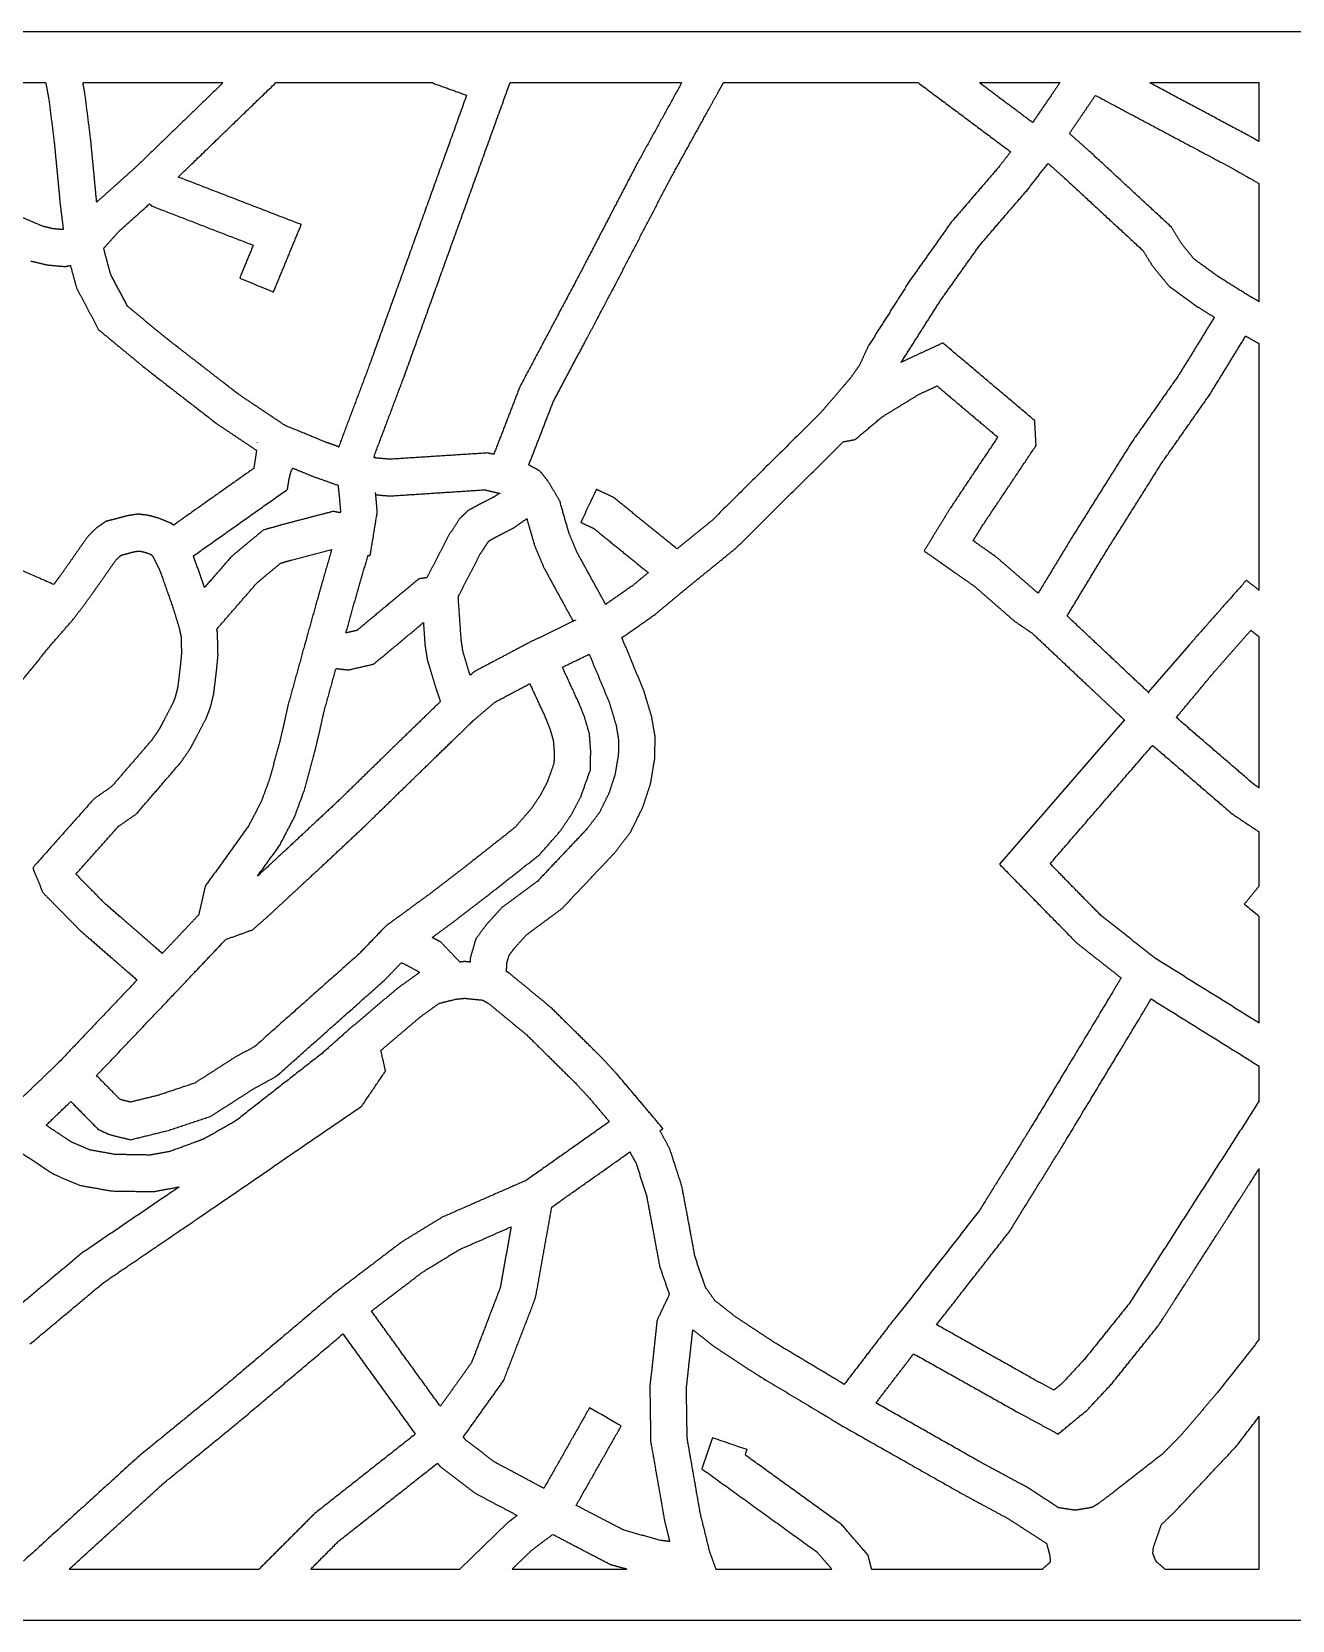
# Model space of a CAD drawing. Header units: millimetres. Extents: x 695 to 1227, y -950 to -733.
# Drawn here: x 789.1 to 961.4, y -949.8 to -732.6 of the extents above; entities that cross this region are included whole.
import ezdxf

# ---------------------------------------------------------------- set-up
doc = ezdxf.new("R2010")
doc.units = ezdxf.units.MM
doc.layers.add('Laser$Cut', color=1, linetype='Continuous', true_color=0xff0000)
doc.layers.add('Laser$Outline', color=3, linetype='Continuous', true_color=0x00ff00)

msp = doc.modelspace()

# ---------------------------------------------------------------- linework, layer by layer
at = {"layer": 'Laser$Cut'}
for points in [[(791.06, -739.64), (770.11, -739.64)], [(815.28, -739.64), (796.14, -739.64)], [(843.9, -739.64), (822.47, -739.64)], [(877.96, -739.64), (854.52, -739.64)], [(910.35, -739.64), (883.68, -739.64)], [(929.65, -739.64), (918.7, -739.64)], [(956.94, -747.67), (956.94, -739.64), (941.98, -739.64)], [(956.94, -769.56), (956.94, -753.42)], [(956.94, -809.03), (956.94, -775.31)], [(956.94, -836.05), (956.94, -815.39)], [(956.94, -849.42), (956.94, -842.06)], [(956.94, -868.21), (956.94, -853.6)], [(956.94, -878.82), (956.94, -874.09)], [(956.94, -911.43), (956.94, -888.08)], [(944.01, -942.84), (956.94, -942.84), (956.94, -921.96)], [(794.25, -942.84), (820.23, -942.84)], [(827.29, -942.84), (847.66, -942.84)], [(854.82, -942.84), (870.5, -942.84)], [(882.67, -942.84), (898.49, -942.84)], [(903.95, -942.84), (927.31, -942.84)]]:
    msp.add_lwpolyline(points, dxfattribs=at)
at = {"layer": 'Laser$Cut', "lineweight": -3}
for points in [[(947.24, -816.61), (941.76, -822.95)], [(938.49, -826.74), (921.42, -846.47)], [(854.15, -936.54), (847.66, -942.84)]]:
    msp.add_lwpolyline(points, dxfattribs=at)
for points, degree in [([(791.06, -739.64), (791.25, -740.69), (791.45, -741.74)], 2), ([(796.39, -740.96), (796.26, -740.3), (796.14, -739.64)], 2), ([(815.28, -739.64), (809.44, -745.29), (803.6, -750.94)], 2), ([(809.16, -752.51), (815.81, -746.08), (822.47, -739.64)], 2), ([(843.9, -739.64), (846.24, -740.48), (848.58, -741.32)], 2), ([(854.13, -740.68), (854.32, -740.16), (854.52, -739.64)], 2), ([(877.96, -739.64), (874.91, -745.18), (871.86, -750.72)], 2), ([(910.35, -739.64), (916.65, -744.35), (922.96, -749.06)], 2), ([(925.95, -745.06), (922.33, -742.35), (918.7, -739.64)], 2), ([(929.65, -739.64), (929.02, -740.57), (928.39, -741.5)], 2), ([(955.73, -746.98), (948.86, -743.31), (941.98, -739.64)], 2), ([(791.45, -741.74), (791.84, -744.79), (792.22, -747.85)], 2), ([(797.19, -747.3), (796.79, -744.13), (796.39, -740.96)], 2), ([(848.58, -741.32), (841.93, -759.81), (835.27, -778.29)], 2), ([(839.96, -780.01), (847.04, -760.35), (854.13, -740.68)], 2), ([(928.39, -741.5), (927.17, -743.28), (925.95, -745.06)], 2), ([(930.98, -746.56), (932.76, -743.95), (934.54, -741.34)], 2), ([(934.54, -741.34), (943.93, -746.35), (953.32, -751.35)], 2), ([(933.69, -748.96), (932.34, -747.76), (930.98, -746.56)], 2), ([(956.94, -747.67), (956.33, -747.32), (955.73, -746.98)], 2), ([(792.22, -747.85), (792.62, -751.99), (793.01, -756.12)], 2), ([(797.98, -755.58), (797.59, -751.44), (797.19, -747.3)], 2), ([(922.96, -749.05), (922.16, -750.07), (921.37, -751.09)], 2), ([(944.95, -759.38), (939.32, -754.17), (933.69, -748.96)], 2), ([(803.6, -750.94), (800.81, -753.44), (798.02, -755.94)], 2), ([(921.37, -751.09), (918.1, -754.9), (914.82, -758.7)], 2), ([(925.24, -754.26), (926.65, -752.45), (928.06, -750.64)], 2), ([(928.06, -750.64), (929.19, -751.65), (930.33, -752.66)], 2), ([(928.07, -750.65), (928.07, -750.65), (928.07, -750.65)], 2), ([(953.32, -751.35), (955.13, -752.39), (956.94, -753.42)], 2), ([(825.99, -759.01), (817.57, -755.76), (809.16, -752.51)], 2), ([(926.96, -752.05), (926.96, -752.05), (926.96, -752.05)], 2), ([(930.33, -752.66), (935.69, -757.62), (941.05, -762.58)], 2), ([(798.02, -755.94), (798, -755.76), (797.98, -755.58)], 2), ([(918.76, -761.79), (922, -758.02), (925.24, -754.26)], 2), ([(790.61, -759.23), (787.74, -758), (784.87, -756.76)], 2), ([(793.01, -756.12), (793.23, -757.9), (793.45, -759.68)], 2), ([(801.07, -759.92), (803.15, -758.05), (805.24, -756.18)], 2), ([(805.24, -756.18), (805.39, -756.32), (805.54, -756.47)], 2), ([(805.54, -756.47), (812.48, -759.15), (819.41, -761.83)], 2), ([(792.03, -759.58), (791.32, -759.41), (790.61, -759.23)], 2), ([(793.37, -759.7), (792.7, -759.64), (792.03, -759.58)], 2), ([(793.45, -759.68), (793.41, -759.69), (793.37, -759.7)], 2), ([(798.97, -762.26), (800.02, -761.09), (801.07, -759.92)], 2), ([(822.18, -768.23), (824.08, -763.62), (825.99, -759.01)], 2), ([(914.82, -758.7), (912, -762.68), (909.18, -766.65)], 2), ([(946.42, -761.77), (945.68, -760.57), (944.95, -759.38)], 2), ([(798.97, -762.26), (798.97, -762.26), (798.97, -762.26)], 2), ([(799.94, -765.83), (799.45, -764.05), (798.97, -762.26)], 2), ([(819.41, -761.83), (818.49, -764.08), (817.56, -766.32)], 2), ([(913.33, -769.43), (916.04, -765.61), (918.76, -761.79)], 2), ([(948.02, -763.72), (947.22, -762.74), (946.42, -761.77)], 2), ([(789.02, -763.99), (790.11, -764.25), (791.2, -764.52)], 2), ([(791.2, -764.52), (792.47, -764.64), (793.73, -764.75)], 2), ([(941.05, -762.58), (941.69, -763.63), (942.34, -764.67)], 2), ([(951.34, -766.14), (949.68, -764.93), (948.02, -763.72)], 2), ([(793.73, -764.75), (794.07, -764.67), (794.42, -764.59)], 2), ([(794.42, -764.59), (794.84, -766.13), (795.26, -767.68)], 2), ([(802.23, -770.17), (801.08, -768), (799.94, -765.83)], 2), ([(817.56, -766.32), (819.1, -766.96), (820.64, -767.59), (822.18, -768.23)], 3), ([(909.18, -766.65), (906.32, -771.15), (903.47, -775.66)], 2), ([(942.34, -764.67), (943.45, -766.03), (944.56, -767.38)], 2), ([(955.5, -768.74), (953.42, -767.44), (951.34, -766.14)], 2), ([(795.26, -767.68), (796.77, -770.53), (798.28, -773.38)], 2), ([(944.56, -767.38), (946.55, -768.83), (948.54, -770.28)], 2), ([(956.94, -769.56), (956.22, -769.15), (955.5, -768.74)], 2), ([(807.56, -774.58), (804.89, -772.38), (802.23, -770.17)], 2), ([(907.99, -777.85), (910.66, -773.64), (913.33, -769.43)], 2), ([(948.54, -770.28), (949.66, -770.98), (950.79, -771.68)], 2), ([(950.79, -771.69), (948.35, -775.65), (945.91, -779.62)], 2), ([(950.79, -771.68), (950.79, -771.69), (950.79, -771.69)], 2), ([(798.28, -773.38), (801.36, -775.93), (804.43, -778.48)], 2), ([(817.41, -782.22), (812.49, -778.4), (807.56, -774.58)], 2), ([(913.68, -775.2), (910.89, -776.49), (908.09, -777.79)], 2), ([(926.24, -785.81), (919.96, -780.51), (913.68, -775.2)], 2), ([(950.09, -782.37), (952.59, -778.31), (955.08, -774.25)], 2), ([(955.08, -774.25), (956.01, -774.78), (956.94, -775.31)], 2), ([(903.47, -775.66), (902.88, -776.94), (902.29, -778.23)], 2), ([(804.43, -778.48), (809.46, -782.38), (814.49, -786.28)], 2), ([(835.27, -778.29), (833.18, -783.84), (831.1, -789.38)], 2), ([(902.29, -778.23), (901.68, -779.1), (901.07, -779.97)], 2), ([(908.09, -777.79), (908.04, -777.82), (907.99, -777.85)], 2), ([(945.91, -779.62), (942.71, -784.19), (939.5, -788.76)], 2), ([(835.99, -790.57), (837.97, -785.29), (839.96, -780.01)], 2), ([(855.86, -781.18), (854.08, -785.8), (852.29, -790.43)], 2), ([(901.07, -779.97), (899.04, -782.34), (897.01, -784.71)], 2), ([(910.45, -782.2), (911.67, -781.64), (912.89, -781.07)], 2), ([(912.89, -781.07), (917.03, -784.57), (921.18, -788.07)], 2), ([(823.77, -786.48), (820.59, -784.35), (817.41, -782.22)], 2), ([(857.09, -791.87), (858.75, -787.56), (860.42, -783.25)], 2), ([(905.32, -785.34), (907.88, -783.77), (910.45, -782.2)], 2), ([(943.66, -791.53), (946.88, -786.95), (950.09, -782.37)], 2), ([(837.65, -784.99), (837.65, -784.99), (837.65, -784.99), (837.65, -784.99)], 3), ([(897.01, -784.71), (889.55, -792.11), (882.08, -799.51)], 2), ([(901.68, -788.4), (903.5, -786.87), (905.32, -785.34)], 2), ([(926.43, -789.21), (926.34, -787.51), (926.24, -785.81)], 2), ([(814.49, -786.28), (817.09, -788.02), (819.69, -789.76)], 2), ([(829.3, -788.75), (826.53, -787.61), (823.76, -786.48)], 2), ([(900.07, -788.71), (900.87, -788.56), (901.68, -788.4)], 2), ([(921.18, -788.07), (917.96, -792.88), (914.75, -797.7)], 2), ([(819.87, -789.88), (819.68, -791.11), (819.49, -792.35)], 2), ([(819.69, -789.76), (819.69, -789.76), (819.69, -789.76), (819.69, -789.76)], 3), ([(819.69, -789.76), (819.78, -789.82), (819.87, -789.88)], 2), ([(819.87, -789.88), (819.87, -789.88), (819.87, -789.88)], 2), ([(819.98, -788.78), (819.98, -788.77), (819.99, -788.76), (819.99, -788.76)], 3), ([(819.98, -788.8), (819.98, -788.8), (819.98, -788.79), (819.98, -788.78)], 3), ([(831.09, -789.39), (830.2, -789.07), (829.3, -788.75)], 2), ([(831.1, -789.38), (831.08, -789.43), (831.06, -789.47)], 2), ([(831.09, -789.39), (831.09, -789.39), (831.09, -789.39)], 2), ([(835.96, -790.9), (835.98, -790.73), (835.99, -790.57)], 2), ([(851.46, -790.24), (844.78, -790.67), (838.1, -791.1)], 2), ([(852.29, -790.43), (851.87, -790.34), (851.46, -790.24)], 2), ([(852.29, -790.43), (852.29, -790.43), (852.29, -790.43)], 2), ([(885.42, -803.23), (892.74, -795.97), (900.07, -788.71)], 2), ([(918.96, -800.39), (922.7, -794.8), (926.43, -789.21)], 2), ([(939.5, -788.76), (935.44, -795.22), (931.39, -801.68)], 2), ([(819.49, -792.35), (814.18, -796.1), (808.87, -799.86)], 2), ([(824.8, -792.3), (826.16, -792.86), (827.52, -793.42)], 2), ([(836.04, -790.92), (836, -790.91), (835.96, -790.9)], 2), ([(838.1, -791.1), (837.07, -791.01), (836.04, -790.92)], 2), ([(836.11, -790.85), (836.11, -790.85), (836.1, -790.88), (836.09, -790.92)], 3), ([(857.09, -791.87), (857.09, -791.87), (857.09, -791.87)], 2), ([(858.6, -792.71), (857.84, -792.29), (857.09, -791.87)], 2), ([(859.74, -794.13), (859.17, -793.42), (858.6, -792.71)], 2), ([(935.64, -804.3), (939.65, -797.91), (943.66, -791.53)], 2), ([(824.1, -795.21), (824.23, -794.39), (824.35, -793.57)], 2), ([(827.52, -793.42), (829.25, -794.03), (830.99, -794.65)], 2), ([(830.99, -794.65), (830.99, -794.65), (831, -794.65)], 2), ([(831, -794.65), (831, -794.65), (831, -794.65)], 2), ([(831, -794.65), (831.08, -795.4), (831.17, -796.15)], 2), ([(861.32, -796.8), (860.53, -795.46), (859.74, -794.13)], 2), ([(811.24, -804.31), (817.67, -799.76), (824.1, -795.21)], 2), ([(831.17, -796.15), (831.25, -797.14), (831.34, -798.14)], 2), ([(836.17, -795.94), (836.15, -795.79), (836.14, -795.65)], 2), ([(836.16, -795.95), (836.17, -795.95), (836.17, -795.95)], 2), ([(836.37, -798.33), (836.27, -797.13), (836.17, -795.94)], 2), ([(836.17, -795.95), (837.1, -796.03), (838.04, -796.12)], 2), ([(838.04, -796.12), (844.54, -795.7), (851.04, -795.27)], 2), ([(852.45, -796.18), (851.41, -796.72), (850.36, -797.26)], 2), ([(851.04, -795.27), (852.09, -795.52), (853.15, -795.77)], 2), ([(853.06, -795.75), (852.76, -795.96), (852.45, -796.18)], 2), ([(862.58, -801.21), (861.95, -799.01), (861.32, -796.8)], 2), ([(866.32, -795.21), (865.61, -796.72), (864.9, -798.22), (864.2, -799.73)], 3), ([(868.66, -796.31), (867.49, -795.76), (866.32, -795.21)], 2), ([(877.34, -803.36), (873, -799.83), (868.66, -796.31)], 2), ([(802.89, -798.72), (802.49, -798.78), (802.09, -798.85)], 2), ([(803.68, -798.6), (803.28, -798.66), (802.89, -798.72)], 2), ([(805.05, -798.77), (804.36, -798.68), (803.68, -798.6)], 2), ([(806.51, -799.16), (805.78, -798.96), (805.05, -798.77)], 2), ([(808.29, -799.9), (807.4, -799.53), (806.51, -799.16)], 2), ([(830.34, -798.23), (826.82, -799.15), (823.29, -800.07)], 2), ([(831.3, -798.41), (830.82, -798.32), (830.34, -798.23)], 2), ([(831.34, -798.14), (831.32, -798.28), (831.3, -798.41)], 2), ([(835.52, -803.55), (835.95, -800.94), (836.37, -798.33)], 2), ([(847.62, -799.24), (846.87, -800.39), (846.12, -801.53)], 2), ([(848.79, -798.1), (848.21, -798.67), (847.62, -799.24)], 2), ([(850.36, -797.26), (849.58, -797.68), (848.79, -798.1)], 2), ([(855.05, -800.46), (855.93, -799.84), (856.81, -799.22)], 2), ([(856.81, -799.22), (856.81, -799.22), (856.81, -799.22)], 2), ([(856.81, -799.22), (857.33, -801.04), (857.86, -802.87)], 2), ([(914.75, -797.7), (912.93, -800.66), (911.12, -803.63)], 2), ([(792.14, -808.22), (784.39, -804.83), (776.63, -801.43)], 2), ([(797.94, -800.52), (797.37, -801.09), (796.8, -801.66)], 2), ([(799.28, -799.59), (798.61, -800.06), (797.94, -800.52)], 2), ([(808.51, -800.12), (808.4, -800.01), (808.29, -799.9)], 2), ([(808.87, -799.86), (808.69, -799.99), (808.51, -800.12)], 2), ([(823.29, -800.07), (822.04, -800.43), (820.79, -800.79)], 2), ([(852.69, -801.68), (853.87, -801.07), (855.05, -800.46)], 2), ([(863.65, -803.77), (863.12, -802.49), (862.58, -801.21)], 2), ([(864.2, -799.73), (865.09, -800.15), (865.99, -800.57)], 2), ([(865.99, -800.57), (869.7, -803.59), (873.41, -806.6)], 2), ([(882.08, -799.51), (879.71, -801.43), (877.34, -803.36)], 2), ([(918.29, -801.49), (918.62, -800.94), (918.96, -800.39)], 2), ([(796.8, -801.66), (794.9, -804.36), (793, -807.07)], 2), ([(824.61, -804.89), (827.38, -804.17), (830.14, -803.45)], 2), ([(835.4, -804.28), (835.46, -803.91), (835.52, -803.55)], 2), ([(846.12, -801.53), (844.64, -804.41), (843.15, -807.29)], 2), ([(850.45, -804.05), (850.98, -803.24), (851.51, -802.43)], 2), ([(851.51, -802.43), (851.64, -802.3), (851.78, -802.17)], 2), ([(851.78, -802.17), (852.23, -801.92), (852.69, -801.68)], 2), ([(857.86, -802.87), (858.5, -804.41), (859.15, -805.94)], 2), ([(878.93, -808.5), (882.18, -805.87), (885.42, -803.23)], 2), ([(911.12, -803.63), (914.56, -806.05), (918, -808.47)], 2), ([(917.83, -802.24), (918.04, -801.88), (918.26, -801.53)], 2), ([(921.08, -804.54), (919.46, -803.39), (917.83, -802.24)], 2), ([(917.95, -802.26), (917.95, -802.26), (917.95, -802.26), (917.95, -802.26)], 3), ([(918.26, -801.53), (918.27, -801.51), (918.29, -801.49)], 2), ([(931.39, -801.68), (929.05, -805.54), (926.72, -809.39)], 2), ([(797.05, -810), (798.84, -807.45), (800.63, -804.9)], 2), ([(800.63, -804.9), (800.89, -804.64), (801.15, -804.38)], 2), ([(801.4, -804.2), (801.67, -804.13), (801.93, -804.07)], 2), ([(801.93, -804.07), (802.53, -803.9), (803.13, -803.74)], 2), ([(803.13, -803.74), (803.45, -803.69), (803.76, -803.64)], 2), ([(803.76, -803.64), (803.93, -803.66), (804.1, -803.69)], 2), ([(804.1, -803.69), (804.5, -803.79), (804.9, -803.9)], 2), ([(804.9, -803.9), (805.19, -804.02), (805.48, -804.14)], 2), ([(805.48, -804.14), (805.52, -804.18), (805.56, -804.22)], 2), ([(805.56, -804.22), (805.71, -804.46), (805.85, -804.7)], 2), ([(805.85, -804.7), (806.25, -805.5), (806.64, -806.29)], 2), ([(805.85, -804.7), (805.85, -804.7), (805.85, -804.7)], 2), ([(811.25, -804.34), (811.24, -804.32), (811.23, -804.3)], 2), ([(812.76, -808.63), (812.01, -806.49), (811.25, -804.34)], 2), ([(816.44, -804.4), (814.6, -806.51), (812.76, -808.63)], 2), ([(823.17, -805.3), (823.89, -805.09), (824.61, -804.89)], 2), ([(835.12, -804.22), (835.12, -804.23), (835.12, -804.23)], 2), ([(835.12, -804.23), (835.26, -804.25), (835.4, -804.28)], 2), ([(847.6, -809.56), (849.02, -806.81), (850.45, -804.05)], 2), ([(867.59, -810.94), (865.62, -807.36), (863.65, -803.77)], 2), ([(926.52, -809.26), (923.8, -806.9), (921.08, -804.54)], 2), ([(930.67, -812.52), (933.15, -808.41), (935.64, -804.3)], 2), ([(793, -807.07), (792.57, -807.65), (792.14, -808.22)], 2), ([(806.64, -806.29), (807.57, -808.92), (808.49, -811.55)], 2), ([(814.43, -814.32), (817.19, -811.15), (819.95, -807.98)], 2), ([(842.08, -807.44), (837.83, -810.97), (833.58, -814.51)], 2), ([(843.15, -807.29), (842.62, -807.37), (842.08, -807.44)], 2), ([(859.15, -805.94), (861.15, -809.6), (863.15, -813.26)], 2), ([(873.41, -806.6), (872.36, -807.47), (871.31, -808.35)], 2), ([(955.17, -807.64), (951.2, -812.13), (947.24, -816.61)], 2), ([(956.94, -809.03), (956.05, -808.34), (955.17, -807.64)], 2), ([(794.9, -812.88), (795.97, -811.44), (797.05, -810)], 2), ([(812.76, -808.63), (812.76, -808.63), (812.76, -808.63)], 2), ([(847.44, -809.97), (847.45, -809.96), (847.45, -809.96)], 2), ([(847.44, -809.96), (847.44, -809.96), (847.44, -809.96)], 2), ([(847.86, -815.94), (847.65, -812.95), (847.44, -809.96)], 2), ([(847.45, -809.96), (847.52, -809.76), (847.6, -809.56)], 2), ([(871.31, -808.35), (869.45, -809.65), (867.59, -810.95)], 2), ([(874.34, -812.32), (876.64, -810.41), (878.93, -808.5)], 2), ([(918, -808.47), (920.73, -810.85), (923.46, -813.22)], 2), ([(926.71, -809.39), (926.62, -809.33), (926.52, -809.26)], 2), ([(926.72, -809.39), (926.72, -809.39), (926.71, -809.39)], 2), ([(808.49, -811.55), (808.9, -812.89), (809.31, -814.23)], 2), ([(867.59, -810.95), (867.59, -810.95), (867.59, -810.94)], 2), ([(869.81, -815.49), (872.08, -813.91), (874.34, -812.32)], 2), ([(792.12, -816.06), (793.51, -814.47), (794.9, -812.88)], 2), ([(809.31, -814.23), (809.42, -814.79), (809.54, -815.34)], 2), ([(814.52, -814.75), (814.47, -814.53), (814.43, -814.32)], 2), ([(835.86, -819.11), (839.27, -816.28), (842.68, -813.44)], 2), ([(842.68, -813.44), (842.68, -813.5), (842.68, -813.55)], 2), ([(842.68, -813.55), (842.79, -815.03), (842.89, -816.5)], 2), ([(863.16, -813.26), (860.2, -814.69), (857.24, -816.12)], 2), ([(863.15, -813.26), (863.16, -813.26), (863.16, -813.26)], 2), ([(863.48, -813.11), (863.32, -813.18), (863.16, -813.26)], 2), ([(923.46, -813.22), (924.68, -814.06), (925.91, -814.9)], 2), ([(930.32, -813.09), (930.32, -813.09), (930.32, -813.09)], 2), ([(930.32, -813.09), (930.32, -813.09), (930.32, -813.09), (930.32, -813.09)], 3), ([(941.87, -823.06), (936.27, -817.79), (930.66, -812.51)], 2), ([(951.04, -819.87), (953.41, -817.18), (955.79, -814.49)], 2), ([(955.79, -814.49), (956.36, -814.94), (956.94, -815.39)], 2), ([(783.43, -826.7), (787.78, -821.38), (792.12, -816.06)], 2), ([(809.54, -815.34), (809.56, -815.92), (809.58, -816.5)], 2), ([(809.58, -816.5), (809.59, -817.11), (809.6, -817.72)], 2), ([(814.57, -816.36), (814.54, -815.55), (814.52, -814.75)], 2), ([(814.6, -817.91), (814.59, -817.13), (814.57, -816.36)], 2), ([(832.09, -814.83), (832.09, -814.83), (832.09, -814.83)], 2), ([(832.13, -814.84), (832.11, -814.84), (832.09, -814.83)], 2), ([(833.58, -814.51), (832.86, -814.67), (832.13, -814.84)], 2), ([(842.89, -816.5), (843.04, -817.49), (843.2, -818.48)], 2), ([(848.08, -817.37), (847.97, -816.66), (847.86, -815.94)], 2), ([(857.24, -816.12), (853.45, -818.12), (849.66, -820.13)], 2), ([(872.81, -822.74), (871.31, -819.11), (869.81, -815.49)], 2), ([(925.91, -814.9), (929.96, -818.71), (934, -822.52)], 2), ([(809.6, -817.72), (809.52, -818.54), (809.44, -819.37)], 2), ([(814.41, -819.91), (814.51, -818.91), (814.6, -817.91)], 2), ([(843.2, -818.48), (843.36, -819.04), (843.53, -819.59)], 2), ([(849.06, -820.64), (848.57, -819), (848.08, -817.37)], 2), ([(861.67, -819.53), (863.51, -818.64), (865.34, -817.76)], 2), ([(865.34, -817.75), (866.72, -821.08), (868.1, -824.41)], 2), ([(809.44, -819.37), (809.27, -820.81), (809.09, -822.26)], 2), ([(814.14, -822.16), (814.28, -821.03), (814.41, -819.91)], 2), ([(829.05, -825.77), (829.89, -822.74), (830.73, -819.72)], 2), ([(830.73, -819.72), (830.73, -819.71), (830.73, -819.71)], 2), ([(830.73, -819.71), (830.73, -819.71), (830.73, -819.71)], 2), ([(830.73, -819.71), (831.58, -819.81), (832.42, -819.9)], 2), ([(832.42, -819.9), (834.14, -819.51), (835.86, -819.11)], 2), ([(843.53, -819.59), (843.96, -821.03), (844.4, -822.47)], 2), ([(849.66, -820.13), (849.36, -820.38), (849.06, -820.64)], 2), ([(849.06, -820.64), (849.06, -820.64), (849.06, -820.64)], 2), ([(863.93, -824.42), (862.8, -821.97), (861.67, -819.53)], 2), ([(945.59, -826.41), (948.31, -823.14), (951.04, -819.87)], 2), ([(809.09, -822.26), (808.94, -822.88), (808.79, -823.49)], 2), ([(813.58, -824.98), (813.8, -824.06), (814.02, -823.15)], 2), ([(814.02, -823.15), (814.08, -822.65), (814.14, -822.16)], 2), ([(844.4, -822.47), (844.7, -823.35), (845, -824.22)], 2), ([(852.48, -824.29), (854.84, -823.04), (857.21, -821.79)], 2), ([(857.21, -821.78), (858.27, -824.09), (859.34, -826.4)], 2), ([(873.89, -826.34), (873.35, -824.54), (872.81, -822.74)], 2), ([(933.96, -822.11), (933.96, -822.11), (933.96, -822.11), (933.96, -822.11)], 3), ([(933.96, -822.11), (933.96, -822.11), (933.96, -822.11), (933.96, -822.11)], 3), ([(934, -822.52), (936.25, -824.63), (938.49, -826.74)], 2), ([(934.03, -822.71), (934.03, -822.71), (934.03, -822.71), (934.03, -822.71)], 3), ([(941.87, -823.06), (941.87, -823.06), (941.87, -823.06)], 2), ([(808.43, -824.44), (807.85, -825.56), (807.27, -826.67)], 2), ([(808.79, -823.49), (808.61, -823.97), (808.43, -824.44)], 2), ([(813.29, -825.74), (813.43, -825.36), (813.58, -824.98)], 2), ([(824.2, -824.57), (823.91, -825.9), (823.62, -827.23)], 2), ([(845, -824.22), (845, -824.23), (845, -824.23)], 2), ([(849.56, -826.77), (851.02, -825.53), (852.48, -824.29)], 2), ([(864.7, -826.34), (864.32, -825.38), (863.93, -824.42)], 2), ([(868.1, -824.41), (868.56, -825.95), (869.02, -827.48)], 2), ([(807.27, -826.67), (806.88, -827.41), (806.48, -828.14)], 2), ([(811.69, -829.01), (812.34, -827.75), (813, -826.49)], 2), ([(813, -826.49), (813.14, -826.12), (813.29, -825.74)], 2), ([(823.62, -827.23), (823.33, -828.45), (823.04, -829.68)], 2), ([(828.49, -828.34), (828.77, -827.05), (829.05, -825.77)], 2), ([(859.34, -826.4), (859.66, -827.19), (859.97, -827.98)], 2), ([(865.36, -828.59), (865.03, -827.46), (864.7, -826.34)], 2), ([(869.02, -827.48), (869.18, -828.45), (869.34, -829.41)], 2), ([(874.35, -829.02), (874.12, -827.68), (873.89, -826.34)], 2), ([(956.24, -835.58), (950.91, -831), (945.59, -826.41)], 2), ([(805.5, -829.54), (802.78, -832.7), (800.06, -835.85)], 2), ([(805.99, -828.84), (805.75, -829.19), (805.5, -829.54)], 2), ([(806.48, -828.14), (806.24, -828.49), (805.99, -828.84)], 2), ([(810.75, -830.76), (811.22, -829.88), (811.69, -829.01)], 2), ([(823.04, -829.68), (822.34, -832.25), (821.64, -834.82)], 2), ([(827.88, -830.91), (828.18, -829.62), (828.49, -828.34)], 2), ([(859.97, -827.98), (860.2, -828.74), (860.42, -829.51)], 2), ([(860.42, -829.51), (860.49, -830.3), (860.55, -831.09)], 2), ([(865.55, -830.95), (865.46, -829.77), (865.36, -828.59)], 2), ([(869.34, -829.41), (869.33, -830.47), (869.32, -831.53)], 2), ([(874.31, -831.98), (874.33, -830.5), (874.35, -829.02)], 2), ([(809.46, -832.61), (810.1, -831.69), (810.75, -830.76)], 2), ([(826.41, -836.33), (827.14, -833.62), (827.88, -830.91)], 2), ([(860.55, -831.09), (860.54, -831.88), (860.52, -832.66)], 2), ([(865.5, -833.58), (865.53, -832.26), (865.55, -830.95)], 2), ([(869.32, -831.53), (869.09, -832.88), (868.87, -834.22)], 2), ([(928.35, -846.4), (935.35, -838.31), (942.35, -830.22)], 2), ([(942.35, -830.22), (947.78, -834.89), (953.21, -839.57)], 2), ([(803.43, -839.6), (806.45, -836.1), (809.46, -832.61)], 2), ([(860.52, -832.66), (860.06, -833.97), (859.59, -835.27)], 2), ([(864.18, -837.29), (864.84, -835.43), (865.5, -833.58)], 2), ([(873.74, -835.42), (874.02, -833.7), (874.31, -831.98)], 2), ([(800.06, -835.85), (798.86, -836.69), (797.66, -837.52)], 2), ([(821.64, -834.82), (821.08, -836.36), (820.51, -837.9)], 2), ([(859.59, -835.27), (859.13, -836.15), (858.66, -837.03)], 2), ([(868.87, -834.22), (868.45, -835.49), (868.04, -836.76)], 2), ([(872.68, -838.64), (873.21, -837.03), (873.74, -835.42)], 2), ([(956.94, -836.05), (956.59, -835.82), (956.24, -835.58)], 2), ([(797.66, -837.52), (793.46, -842.24), (789.27, -846.96)], 2), ([(820.51, -837.9), (819.63, -839.6), (818.74, -841.3)], 2), ([(825.1, -839.92), (825.75, -838.12), (826.41, -836.33)], 2), ([(858.66, -837.03), (858.04, -837.96), (857.41, -838.9)], 2), ([(862.96, -839.59), (863.57, -838.44), (864.18, -837.29)], 2), ([(868.04, -836.76), (867.39, -838.08), (866.74, -839.41)], 2), ([(801, -841.29), (802.21, -840.44), (803.43, -839.6)], 2), ([(823.01, -843.93), (824.05, -841.93), (825.1, -839.92)], 2), ([(857.41, -838.9), (856.27, -840.2), (855.12, -841.51)], 2), ([(861.38, -841.95), (862.17, -840.77), (862.96, -839.59)], 2), ([(866.74, -839.41), (865.88, -840.53), (865.03, -841.65)], 2), ([(871.01, -842.05), (871.85, -840.34), (872.68, -838.64)], 2), ([(953.21, -839.57), (955.07, -840.82), (956.94, -842.06)], 2), ([(795.18, -847.83), (798.09, -844.56), (801, -841.29)], 2), ([(818.74, -841.3), (815.8, -845.38), (812.85, -849.47)], 2), ([(855.12, -841.51), (851.7, -844.21), (848.28, -846.9)], 2), ([(865.03, -841.65), (861.66, -845.21), (858.3, -848.77)], 2), ([(858.57, -845.15), (859.98, -843.55), (861.38, -841.95)], 2), ([(868.84, -844.89), (869.93, -843.47), (871.01, -842.05)], 2), ([(820, -848.09), (821.51, -846.01), (823.01, -843.93)], 2), ([(867.23, -846.6), (868.04, -845.75), (868.84, -844.89)], 2), ([(789.27, -846.96), (789.96, -848.66), (790.66, -850.36)], 2), ([(848.28, -846.9), (845.93, -848.7), (843.59, -850.5)], 2), ([(851.35, -850.84), (854.96, -848), (858.57, -845.15)], 2), ([(861.63, -852.52), (864.43, -849.56), (867.23, -846.6)], 2), ([(921.42, -846.47), (926.68, -851.83), (931.93, -857.2)], 2), ([(935.28, -853.47), (931.81, -849.94), (928.35, -846.4)], 2), ([(799.15, -851.86), (797.17, -849.84), (795.18, -847.83)], 2), ([(858.3, -848.77), (855.84, -850.59), (853.38, -852.42)], 2), ([(790.66, -850.36), (793.2, -852.93), (795.73, -855.51)], 2), ([(812.85, -849.47), (812.41, -851.43), (811.96, -853.39)], 2), ([(843.59, -850.5), (840.57, -852.71), (837.55, -854.92)], 2), ([(846.59, -854.5), (848.97, -852.67), (851.35, -850.84)], 2), ([(956.94, -849.42), (955.92, -850.67), (954.89, -851.93)], 2), ([(806.98, -858.67), (803.07, -855.26), (799.15, -851.86)], 2), ([(811.96, -853.39), (809.47, -856.03), (806.98, -858.67)], 2), ([(819.34, -855.43), (820.49, -854.41), (821.65, -853.39)], 2), ([(853.38, -852.42), (852.3, -853.61), (851.23, -854.8)], 2), ([(856.75, -856.14), (859.19, -854.33), (861.63, -852.52)], 2), ([(942.74, -859.36), (939.01, -856.42), (935.28, -853.47)], 2), ([(954.89, -851.93), (955.57, -852.48), (956.26, -853.04), (956.94, -853.6)], 3), ([(795.73, -855.51), (799.63, -858.9), (803.53, -862.29)], 2), ([(815.66, -856.76), (817.5, -856.09), (819.34, -855.43)], 2), ([(837.55, -854.92), (835.73, -856.81), (833.91, -858.71)], 2), ([(843.88, -856.49), (845.23, -855.49), (846.59, -854.5)], 2), ([(851.23, -854.8), (850.54, -855.73), (849.85, -856.66)], 2), ([(845.05, -857.11), (844.46, -856.8), (843.87, -856.48)], 2), ([(847.66, -859.85), (846.35, -858.48), (845.05, -857.11)], 2), ([(849.85, -856.66), (849.46, -857.99), (849.07, -859.32)], 2), ([(855.1, -857.97), (855.93, -857.06), (856.75, -856.14)], 2), ([(931.93, -857.2), (934.99, -859.61), (938.04, -862.01)], 2), ([(833.91, -858.71), (826.77, -865.05), (819.64, -871.39)], 2), ([(837.38, -862.31), (838.53, -861.11), (839.69, -859.91)], 2), ([(839.69, -859.91), (840.84, -860.52), (841.98, -861.14)], 2), ([(848.3, -859.78), (847.98, -859.81), (847.66, -859.85)], 2), ([(849.06, -859.86), (848.68, -859.82), (848.3, -859.78)], 2), ([(849.07, -859.32), (849.07, -859.59), (849.06, -859.86)], 2), ([(854.05, -861.17), (854.06, -860.61), (854.06, -860.06)], 2), ([(854.06, -860.06), (854.23, -859.49), (854.39, -858.92)], 2), ([(854.39, -858.92), (854.75, -858.45), (855.1, -857.97)], 2), ([(956.94, -868.21), (949.84, -863.78), (942.74, -859.36)], 2), ([(842.12, -861.28), (840.67, -862.33), (839.22, -863.37)], 2), ([(841.98, -861.14), (842.05, -861.21), (842.11, -861.28)], 2), ([(842.11, -861.28), (842.12, -861.28), (842.12, -861.28)], 2), ([(854.43, -861.38), (854.24, -861.27), (854.05, -861.17)], 2), ([(860.15, -866.1), (857.29, -863.74), (854.43, -861.38)], 2), ([(938.04, -862.02), (937.45, -863.01), (936.86, -864.01)], 2), ([(938.04, -862.01), (938.04, -862.02), (938.04, -862.02)], 2), ([(803.54, -862.3), (798.13, -867.99), (792.72, -873.69)], 2), ([(803.53, -862.29), (803.54, -862.3), (803.54, -862.3)], 2), ([(822.52, -875.51), (829.95, -868.91), (837.38, -862.31)], 2), ([(839.22, -863.37), (835.83, -866.25), (832.44, -869.13)], 2), ([(936.86, -864.01), (931.27, -873.28), (925.68, -882.54)], 2), ([(842.3, -867.31), (843.56, -866.41), (844.82, -865.5)], 2), ([(844.82, -865.5), (845.97, -865.21), (847.12, -864.92)], 2), ([(847.12, -864.92), (847.71, -864.86), (848.29, -864.8)], 2), ([(848.29, -864.8), (849.53, -864.93), (850.77, -865.05)], 2), ([(850.77, -865.05), (851.18, -865.28), (851.59, -865.52)], 2), ([(851.59, -865.52), (854.19, -867.66), (856.8, -869.81)], 2), ([(867.15, -873.02), (863.65, -869.56), (860.15, -866.1)], 2), ([(929.94, -885.15), (935.55, -875.86), (941.16, -866.57)], 2), ([(941.16, -866.57), (941.65, -865.73), (942.15, -864.88)], 2), ([(942.15, -864.88), (949.55, -869.49), (956.94, -874.09)], 2), ([(836.86, -871.94), (839.58, -869.62), (842.3, -867.31)], 2), ([(832.44, -869.13), (830.66, -870.71), (828.88, -872.29)], 2), ([(856.8, -869.81), (860.18, -873.15), (863.55, -876.49)], 2), ([(817.03, -872.8), (814.23, -874.6), (811.42, -876.4)], 2), ([(828.88, -872.29), (822.92, -876.95), (816.96, -881.61)], 2), ([(819.64, -871.39), (818.33, -872.1), (817.03, -872.8)], 2), ([(837.5, -874.74), (837.18, -873.33), (836.86, -871.93)], 2), ([(869.14, -875.18), (868.14, -874.1), (867.15, -873.02)], 2), ([(792.76, -873.65), (789.92, -876.36), (787.09, -879.08)], 2), ([(834.25, -879.54), (835.88, -877.14), (837.5, -874.74)], 2), ([(875.42, -882.62), (872.28, -878.9), (869.14, -875.18)], 2), ([(801.14, -878.57), (799.57, -876.97), (798, -875.38)], 2), ([(811.42, -876.4), (808.91, -877.24), (806.39, -878.08)], 2), ([(813.6, -880.94), (816.58, -879.03), (819.57, -877.11)], 2), ([(819.57, -877.11), (821.05, -876.31), (822.52, -875.51)], 2), ([(863.55, -876.49), (864.47, -877.49), (865.39, -878.48)], 2), ([(791.09, -882.16), (792.79, -880.54), (794.48, -878.92)], 2), ([(794.48, -878.92), (796.35, -880.83), (798.23, -882.73)], 2), ([(801.44, -878.71), (801.29, -878.64), (801.14, -878.57)], 2), ([(802.63, -879), (802.04, -878.85), (801.44, -878.71)], 2), ([(806.39, -878.08), (804.51, -878.54), (802.63, -879)], 2), ([(865.39, -878.48), (866.74, -880.08), (868.09, -881.68)], 2), ([(956.94, -878.82), (948.04, -892.7), (939.13, -906.58)], 2), ([(807.78, -882.88), (810.69, -881.91), (813.6, -880.94)], 2), ([(816.96, -881.61), (814.85, -882.81), (812.73, -884.01)], 2), ([(868.09, -881.68), (862.4, -885.7), (856.71, -889.71)], 2), ([(794.52, -884.44), (792.81, -883.3), (791.09, -882.16)], 2), ([(798.23, -882.73), (799.01, -883.09), (799.8, -883.45)], 2), ([(799.8, -883.45), (801.22, -883.8), (802.64, -884.14)], 2), ([(802.64, -884.14), (805.21, -883.51), (807.78, -882.88)], 2), ([(875.01, -882.91), (875.21, -882.77), (875.42, -882.62)], 2), ([(876.36, -885.39), (875.68, -884.15), (875.01, -882.91)], 2), ([(925.68, -882.54), (922.18, -888.18), (918.69, -893.81)], 2), ([(787.64, -885.87), (789.89, -887.36), (792.14, -888.86)], 2), ([(797.12, -885.55), (795.82, -885), (794.52, -884.44)], 2), ([(800.54, -886.16), (798.83, -885.85), (797.12, -885.55)], 2), ([(805.32, -886.24), (802.93, -886.2), (800.54, -886.16)], 2), ([(808.02, -885.75), (806.67, -885.99), (805.32, -886.24)], 2), ([(860.23, -893.35), (865.56, -889.58), (870.9, -885.81)], 2), ([(870.9, -885.81), (870.9, -885.81), (870.9, -885.81)], 2), ([(870.9, -885.81), (871.32, -886.59), (871.75, -887.37)], 2), ([(878.02, -890.54), (877.19, -887.96), (876.36, -885.39)], 2), ([(922.8, -896.67), (926.37, -890.91), (929.94, -885.15)], 2), ([(871.75, -887.37), (872.46, -889.57), (873.17, -891.77)], 2), ([(943.19, -909.5), (950.07, -898.79), (956.94, -888.08)], 2), ([(792.14, -888.86), (793.91, -889.62), (795.68, -890.37)], 2), ([(795.68, -890.37), (797.87, -890.76), (800.05, -891.15)], 2), ([(856.71, -889.71), (850.98, -892.22), (845.25, -894.74)], 2), ([(800.05, -891.15), (802.89, -891.19), (805.73, -891.24)], 2), ([(805.73, -891.24), (807.53, -890.92), (809.33, -890.59)], 2), ([(873.17, -891.77), (874.07, -896.6), (874.96, -901.43)], 2), ([(879.81, -900.16), (878.92, -895.35), (878.02, -890.54)], 2), ([(845.25, -894.74), (842.49, -896.42), (839.74, -898.11)], 2), ([(858.02, -905.71), (859.12, -899.53), (860.23, -893.35)], 2), ([(918.69, -893.81), (912.91, -901.21), (907.12, -908.61)], 2), ([(847.56, -899.18), (851.11, -897.62), (854.66, -896.06)], 2), ([(854.66, -896.07), (853.92, -900.22), (853.18, -904.36)], 2), ([(854.66, -896.06), (854.66, -896.07), (854.66, -896.07)], 2), ([(912.82, -909.44), (917.81, -903.05), (922.8, -896.67)], 2), ([(839.74, -898.11), (835.12, -901.62), (830.51, -905.14)], 2), ([(842.56, -902.24), (845.06, -900.71), (847.56, -899.18)], 2), ([(795.96, -899.67), (790.83, -903.96), (785.71, -908.24)], 2), ([(881.23, -904.31), (880.52, -902.23), (879.81, -900.16)], 2), ([(835.57, -907.56), (839.07, -904.9), (842.56, -902.24)], 2), ([(874.96, -901.43), (875.62, -903.37), (876.29, -905.3)], 2), ([(788.87, -912.11), (793.92, -907.89), (798.97, -903.67)], 2), ([(830.51, -905.14), (822.34, -912.04), (814.17, -918.94)], 2), ([(853.18, -904.36), (851.21, -909.51), (849.24, -914.65)], 2), ([(853.67, -917.04), (855.85, -911.37), (858.02, -905.71)], 2), ([(876.29, -905.3), (875.45, -907.06), (874.62, -908.82)], 2), ([(876.29, -905.3), (876.29, -905.3), (876.29, -905.31)], 2), ([(882.53, -906.15), (881.88, -905.23), (881.22, -904.31)], 2), ([(828.74, -906.64), (828.74, -906.64), (828.74, -906.64)], 2), ([(844.99, -920.59), (840.28, -914.08), (835.57, -907.56)], 2), ([(885.3, -908.33), (883.91, -907.24), (882.53, -906.15)], 2), ([(939.13, -906.58), (936.03, -910.44), (932.93, -914.3)], 2), ([(874.62, -908.82), (874.13, -913.34), (873.63, -917.87)], 2), ([(890.9, -912.02), (888.1, -910.18), (885.3, -908.33)], 2), ([(906.62, -909.21), (903.41, -913.4), (900.2, -917.59)], 2), ([(907.15, -908.57), (906.88, -908.89), (906.62, -909.21)], 2), ([(926.22, -916.96), (919.52, -913.2), (912.82, -909.44)], 2), ([(936.71, -917.58), (939.95, -913.54), (943.19, -909.5)], 2), ([(817.36, -922.79), (824.52, -916.75), (831.67, -910.7)], 2), ([(831.67, -910.7), (831.68, -910.7), (831.68, -910.7)], 2), ([(831.67, -910.7), (836.62, -917.55), (841.57, -924.4)], 2), ([(878.63, -918.1), (879.06, -914.15), (879.5, -910.2)], 2), ([(879.5, -910.2), (879.51, -910.17), (879.52, -910.14)], 2), ([(879.52, -910.14), (880.95, -911.27), (882.37, -912.39)], 2), ([(900.2, -917.59), (895.55, -914.81), (890.9, -912.02)], 2), ([(956.94, -911.43), (954.04, -915.12), (951.14, -918.81)], 2), ([(882.37, -912.39), (885.3, -914.32), (888.24, -916.25)], 2), ([(904.54, -920.14), (907.12, -916.77), (909.69, -913.41)], 2), ([(909.69, -913.41), (916.75, -917.37), (923.8, -921.33)], 2), ([(932.93, -914.3), (931.46, -915.88), (929.99, -917.45)], 2), ([(849.24, -914.65), (847.11, -917.62), (844.99, -920.59)], 2), ([(848.13, -924.79), (850.9, -920.91), (853.67, -917.04)], 2), ([(873.63, -917.87), (873.68, -921.63), (873.74, -925.4)], 2), ([(878.73, -924.93), (878.68, -921.52), (878.63, -918.1)], 2), ([(928.85, -918.39), (927.54, -917.67), (926.22, -916.96)], 2), ([(929.99, -917.45), (929.42, -917.92), (928.85, -918.39)], 2), ([(933.42, -921.1), (935.07, -919.34), (936.71, -917.58)], 2), ([(814.17, -918.94), (808.99, -923.17), (803.81, -927.4)], 2), ([(865.37, -920.81), (862.26, -926.31), (859.14, -931.81)], 2), ([(869.72, -923.28), (868.27, -922.45), (866.82, -921.63), (865.37, -920.81)], 3), ([(918.75, -928.19), (911.65, -924.16), (904.54, -920.14)], 2), ([(951.14, -918.81), (948.63, -921.74), (946.12, -924.67)], 2), ([(807.07, -931.19), (812.21, -926.99), (817.36, -922.79)], 2), ([(899.55, -923.05), (907.94, -927.81), (916.33, -932.56)], 2), ([(923.8, -921.33), (926.62, -922.86), (929.43, -924.39)], 2), ([(929.43, -924.39), (931.43, -922.74), (933.42, -921.1)], 2), ([(953.84, -926.01), (955.39, -923.98), (956.94, -921.96)], 2), ([(841.57, -924.4), (834.68, -929.84), (827.79, -935.27)], 2), ([(841.57, -924.4), (841.57, -924.4), (841.57, -924.4)], 2), ([(848.47, -925.21), (848.3, -925), (848.13, -924.79)], 2), ([(863.56, -934.14), (866.64, -928.71), (869.72, -923.28)], 2), ([(880.54, -935.28), (879.63, -930.1), (878.73, -924.93)], 2), ([(882.2, -924.89), (881.47, -927.01), (880.74, -929.13)], 2), ([(886.92, -926.52), (885.35, -925.98), (883.77, -925.43), (882.2, -924.89)], 3), ([(946.12, -924.67), (944.93, -925.88), (943.73, -927.09)], 2), ([(803.81, -927.4), (795.9, -934.59), (787.99, -941.78)], 2), ([(873.74, -925.4), (874.69, -930.85), (875.65, -936.31)], 2), ([(886.67, -927.25), (886.8, -926.88), (886.92, -926.52)], 2), ([(899.86, -936.79), (893.27, -932.02), (886.67, -927.25)], 2), ([(943.73, -927.09), (940.16, -929.88), (936.58, -932.67)], 2), ([(945.49, -934.9), (949.66, -930.45), (953.84, -926.01)], 2), ([(831.11, -939.01), (837.86, -933.69), (844.6, -928.37)], 2), ([(844.6, -928.37), (844.78, -928.59), (844.95, -928.81)], 2), ([(859.14, -931.81), (855.74, -929.99), (852.34, -928.18)], 2), ([(880.74, -929.13), (888.6, -934.82), (896.46, -940.5)], 2), ([(925.04, -931.58), (921.89, -929.89), (918.75, -928.19)], 2), ([(794.25, -942.84), (800.66, -937.02), (807.07, -931.19)], 2), ([(929.5, -934.46), (927.27, -933.02), (925.04, -931.58)], 2), ([(849.62, -932.39), (852.55, -933.96), (855.49, -935.52)], 2), ([(916.33, -932.56), (919.46, -934.25), (922.58, -935.94)], 2), ([(936.58, -932.67), (935.69, -933.33), (934.79, -933.99)], 2), ([(827.79, -935.27), (824.01, -939.06), (820.23, -942.84)], 2), ([(855.49, -935.52), (854.82, -936.03), (854.15, -936.54)], 2), ([(855.49, -935.52), (855.49, -935.52), (855.49, -935.52)], 2), ([(870.11, -937.55), (866.84, -935.85), (863.56, -934.14)], 2), ([(881.79, -940.36), (881.17, -937.82), (880.54, -935.28)], 2), ([(922.58, -935.94), (925.22, -937.64), (927.86, -939.34)], 2), ([(929.5, -934.46), (929.5, -934.46), (929.5, -934.46)], 2), ([(929.5, -934.46), (929.5, -934.46), (929.5, -934.46)], 2), ([(931.77, -934.81), (930.64, -934.64), (929.5, -934.46)], 2), ([(933.71, -934.49), (932.74, -934.65), (931.77, -934.81)], 2), ([(934.18, -934.37), (933.95, -934.43), (933.71, -934.49)], 2), ([(934.79, -933.99), (934.48, -934.18), (934.18, -934.37)], 2), ([(943.57, -936.75), (944.53, -935.83), (945.49, -934.9)], 2), ([(857.41, -940.34), (858.88, -939.22), (860.36, -938.1)], 2), ([(860.36, -938.1), (864.31, -940.17), (868.27, -942.23)], 2), ([(875.08, -938.93), (872.59, -938.24), (870.11, -937.55)], 2), ([(875.65, -936.31), (875.94, -937.48), (876.23, -938.66)], 2), ([(903.45, -940.94), (901.66, -938.87), (899.86, -936.79)], 2), ([(942.47, -939.88), (943.02, -938.31), (943.57, -936.75)], 2), ([(827.29, -942.84), (829.2, -940.93), (831.11, -939.01)], 2), ([(854.82, -942.84), (856.11, -941.59), (857.41, -940.34)], 2), ([(876.33, -939.09), (875.7, -939.01), (875.08, -938.93)], 2), ([(876.23, -938.66), (876.23, -938.68), (876.24, -938.7)], 2), ([(876.24, -938.7), (876.29, -938.9), (876.33, -939.09)], 2), ([(882.67, -942.84), (882.23, -941.61), (881.78, -940.37)], 2), ([(927.86, -939.34), (928.09, -940.19), (928.31, -941.04)], 2), ([(927.86, -939.34), (927.86, -939.34), (927.86, -939.34)], 2), ([(942.39, -940.72), (942.43, -940.3), (942.47, -939.88)], 2), ([(868.27, -942.23), (869.38, -942.54), (870.5, -942.84)], 2), ([(896.46, -940.5), (897.48, -941.67), (898.49, -942.84)], 2), ([(903.95, -942.84), (903.7, -941.89), (903.45, -940.94)], 2), ([(928.36, -941.9), (927.79, -942.41), (927.21, -942.93)], 2), ([(928.31, -941.04), (928.34, -941.47), (928.36, -941.9)], 2), ([(942.83, -941.8), (942.61, -941.26), (942.39, -940.72)], 2), ([(944.01, -942.84), (943.42, -942.32), (942.83, -941.8)], 2)]:
    msp.add_open_spline(points, degree=degree, dxfattribs=at)
for points, degree, knots in [([(876.26, -753.08), (878.99, -748.13), (881.72, -743.17), (882.4, -741.93), (883.09, -740.7), (883.38, -740.17), (883.68, -739.64)], 2, [-157.577631, -157.577631, -157.577631, -150.560217, -150.560217, -148.805864, -148.805864, -148.076397, -148.076397, -148.076397]), ([(871.86, -750.72), (869.27, -755.7), (866.68, -760.67), (865.39, -763.16), (864.1, -765.65), (859.98, -773.41), (855.86, -781.18)], 2, [157.577631, 157.577631, 157.577631, 164.397166, 164.397166, 167.806933, 167.806933, 178.036235, 178.036235, 178.036235]), ([(860.42, -783.25), (863.46, -777.52), (866.5, -771.79), (867.51, -769.88), (868.52, -767.97), (872.39, -760.53), (876.26, -753.08)], 2, [-178.036235, -178.036235, -178.036235, -167.806933, -167.806933, -164.397166, -164.397166, -157.577631, -157.577631, -157.577631]), ([(824.56, -792.77), (824.56, -792.79), (824.55, -792.82), (824.55, -792.82), (824.55, -792.82), (824.53, -792.86), (824.53, -792.86), (824.53, -792.86), (824.52, -792.91), (824.52, -792.91), (824.52, -792.91), (824.5, -792.95), (824.5, -792.95), (824.5, -792.95), (824.49, -792.99), (824.49, -792.99), (824.49, -792.99), (824.47, -793.04), (824.47, -793.04), (824.47, -793.05), (824.46, -793.07), (824.46, -793.09), (824.46, -793.1), (824.45, -793.12), (824.45, -793.13), (824.45, -793.13), (824.43, -793.18), (824.43, -793.18), (824.43, -793.18), (824.42, -793.23), (824.42, -793.23), (824.42, -793.23), (824.41, -793.27), (824.41, -793.27), (824.41, -793.27), (824.4, -793.32), (824.4, -793.32), (824.4, -793.32), (824.39, -793.37), (824.39, -793.37), (824.39, -793.39), (824.38, -793.42), (824.38, -793.42), (824.38, -793.43), (824.37, -793.46), (824.37, -793.47), (824.37, -793.47), (824.36, -793.52), (824.36, -793.52), (824.36, -793.54), (824.35, -793.57), (824.35, -793.57)], 3, [0.9971186, 0.9971186, 0.9971186, 0.9971186, 1.0249222, 1.0249222, 1.0249222, 1.0528522, 1.0528522, 1.0528522, 1.0809145, 1.0809145, 1.0809145, 1.1091146, 1.1091146, 1.1091146, 1.1374577, 1.1374577, 1.1374577, 1.1659492, 1.1659492, 1.1659492, 1.1945944, 1.1945944, 1.1945944, 1.2233983, 1.2233983, 1.2233983, 1.252366, 1.252366, 1.252366, 1.2815025, 1.2815025, 1.2815025, 1.3108126, 1.3108126, 1.3108126, 1.3403012, 1.3403012, 1.3403012, 1.3699729, 1.3699729, 1.3699729, 1.3998327, 1.3998327, 1.3998327, 1.4298845, 1.4298845, 1.4298845, 1.460133, 1.460133, 1.460133, 1.4905829, 1.4905829, 1.4905829, 1.4905829]), ([(824.8, -792.3), (824.79, -792.31), (824.78, -792.33), (824.78, -792.33), (824.78, -792.34), (824.77, -792.36), (824.76, -792.37), (824.76, -792.38), (824.75, -792.4), (824.74, -792.41), (824.73, -792.42), (824.72, -792.43), (824.72, -792.44), (824.71, -792.45), (824.7, -792.47), (824.7, -792.48), (824.7, -792.48), (824.68, -792.52), (824.68, -792.52), (824.68, -792.52), (824.66, -792.57), (824.66, -792.57), (824.66, -792.57), (824.64, -792.61), (824.64, -792.61), (824.64, -792.61), (824.62, -792.65), (824.62, -792.65), (824.61, -792.66), (824.6, -792.68), (824.6, -792.69), (824.6, -792.69), (824.58, -792.73), (824.58, -792.73), (824.58, -792.74), (824.57, -792.76), (824.57, -792.77)], 3, [0.6821306, 0.6821306, 0.6821306, 0.6821306, 0.6979902, 0.6979902, 0.6979902, 0.7247851, 0.7247851, 0.7247851, 0.7516414, 0.7516414, 0.7516414, 0.7785653, 0.7785653, 0.7785653, 0.8055629, 0.8055629, 0.8055629, 0.8326403, 0.8326403, 0.8326403, 0.8598037, 0.8598037, 0.8598037, 0.8870591, 0.8870591, 0.8870591, 0.9144124, 0.9144124, 0.9144124, 0.9418695, 0.9418695, 0.9418695, 0.9694363, 0.9694363, 0.9694363, 0.9948072, 0.9948072, 0.9948072, 0.9948072]), ([(802.09, -798.85), (801.37, -799.04), (800.65, -799.24), (799.96, -799.42), (799.28, -799.59)], 2, [-135.2646058, -135.2646058, -135.2646058, -135.1659449, -135.1659449, -135.0672841, -135.0672841, -135.0672841]), ([(820.79, -800.79), (819.48, -801.87), (818.17, -802.96), (817.3, -803.68), (816.44, -804.4)], 2, [-49.402481, -49.402481, -49.402481, -47.706053, -47.706053, -46.009625, -46.009625, -46.009625]), ([(830.14, -803.44), (829.45, -805.82), (828.76, -808.2), (827.62, -812.26), (826.48, -816.32), (825.34, -820.45), (824.2, -824.57)], 2, [-33.34593, -33.34593, -33.34593, -31.537649, -31.537649, -28.67059, -28.67059, -22.936472, -22.936472, -22.936472]), ([(801.15, -804.38), (801.21, -804.34), (801.28, -804.29), (801.34, -804.25), (801.4, -804.2)], 2, [135.0672841, 135.0672841, 135.0672841, 135.1659449, 135.1659449, 135.2646058, 135.2646058, 135.2646058]), ([(819.95, -807.98), (820.66, -807.39), (821.36, -806.8), (822.27, -806.05), (823.17, -805.3)], 2, [46.009625, 46.009625, 46.009625, 47.706053, 47.706053, 49.402481, 49.402481, 49.402481]), ([(832.09, -814.83), (832.83, -812.2), (833.56, -809.57), (834.34, -806.9), (835.12, -804.22)], 2, [29.673428, 29.673428, 29.673428, 31.537649, 31.537649, 33.574592, 33.574592, 33.574592]), ([(845, -824.23), (841.22, -827.9), (837.44, -831.57), (834.27, -834.67), (831.09, -837.77)], 2, [-56.697491, -56.697491, -56.697491, -47.571893, -47.571893, -42.286127, -42.286127, -42.286127]), ([(834.54, -841.38), (837.73, -838.27), (840.93, -835.15), (845.24, -830.96), (849.56, -826.77)], 2, [42.286127, 42.286127, 42.286127, 47.571893, 47.571893, 58.143425, 58.143425, 58.143425]), ([(831.09, -837.77), (827.48, -841.14), (823.88, -844.51), (821.94, -846.3), (820, -848.09)], 2, [-42.286127, -42.286127, -42.286127, -37.000361, -37.000361, -33.335346, -33.335346, -33.335346]), ([(821.65, -853.39), (824.46, -850.78), (827.28, -848.17), (830.91, -844.78), (834.54, -841.38)], 2, [31.714595, 31.714595, 31.714595, 37.000361, 37.000361, 42.286127, 42.286127, 42.286127]), ([(798, -875.38), (803.48, -869.61), (808.96, -863.84), (812.31, -860.3), (815.66, -856.76)], 2, [0.69674, 0.69674, 0.69674, 5.285766, 5.285766, 15.857298, 15.857298, 15.857298]), ([(798.97, -903.67), (805.29, -899.37), (811.6, -895.07), (822.93, -887.3), (834.25, -879.54)], 2, [51.384123, 51.384123, 51.384123, 62.802816, 62.802816, 74.22151, 74.22151, 74.22151]), ([(812.73, -884.01), (812, -884.29), (811.27, -884.56), (809.64, -885.16), (808.02, -885.75)], 2, [251.440358, 251.440358, 251.440358, 253.049059, 253.049059, 254.657761, 254.657761, 254.657761]), ([(809.28, -890.6), (809.03, -890.77), (808.79, -890.94), (802.37, -895.31), (795.96, -899.67)], 2, [-63.063134, -63.063134, -63.063134, -62.802816, -62.802816, -51.384123, -51.384123, -51.384123]), ([(888.24, -916.25), (892.99, -919.1), (897.74, -921.95), (897.83, -922), (897.91, -922.05), (898.73, -922.55), (899.55, -923.05)], 2, [-42.61449, -42.61449, -42.61449, -35.512075, -35.512075, -31.960867, -31.960867, -24.858452, -24.858452, -24.858452]), ([(852.34, -928.18), (851.38, -927.44), (850.42, -926.69), (849.44, -925.95), (848.47, -925.21)], 2, [88.780187, 88.780187, 88.780187, 92.331394, 92.331394, 95.882602, 95.882602, 95.882602]), ([(844.95, -928.81), (846.16, -929.73), (847.37, -930.65), (848.49, -931.52), (849.62, -932.39)], 2, [-95.882602, -95.882602, -95.882602, -92.331394, -92.331394, -88.780187, -88.780187, -88.780187])]:
    msp.add_open_spline(points, degree=degree, knots=knots, dxfattribs=at)
at = {"layer": 'Laser$Outline'}
msp.add_lwpolyline([(1226.94, -732.64), (694.94, -732.64), (694.94, -949.84), (1226.94, -949.84)], close=True, dxfattribs=at)

doc.saveas('drawing.dxf')
